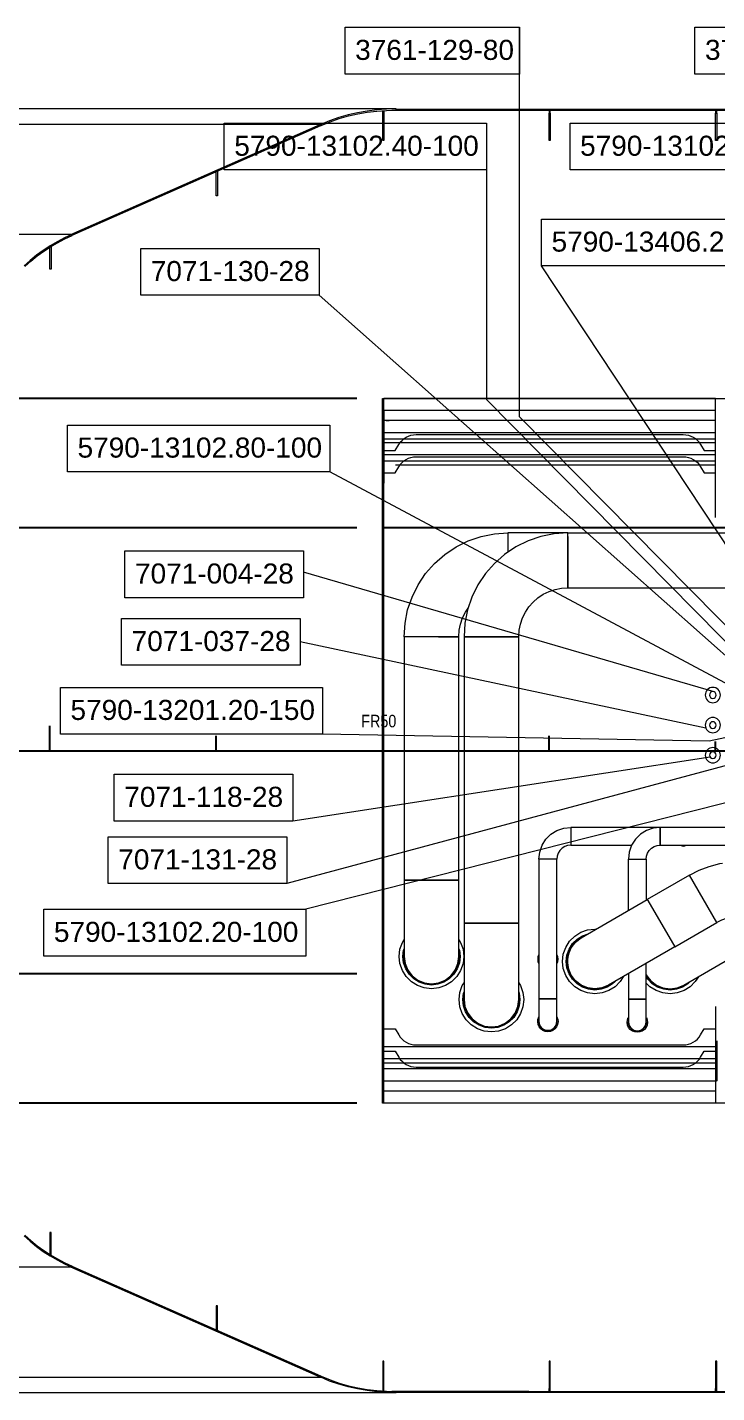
# Model space of a CAD drawing. Header units: millimetres. Extents: x 0 to 50500, y 0 to 29700.
# Drawn here: x 8632 to 12071, y 13149 to 19957 of the extents above; entities that cross this region are included whole.
import ezdxf

# ---------------------------------------------------------------- set-up
doc = ezdxf.new("R2010")
doc.units = ezdxf.units.MM
doc.header["$LTSCALE"] = 50
doc.linetypes.add('AVEVADASHEDDOTTEDWIDE', pattern=[34, 24, -5, 0, -5])
doc.linetypes.add('AVEVASOLID', pattern=[7.5, 7.5])
for name, color, linetype in [('100-DM1', 1, 'Continuous'), ('DEF', 7, 'Continuous'), ('MEASURE', 7, 'Continuous'), ('PIPE', 7, 'Continuous'), ('PLATE1', 7, 'Continuous')]:
    doc.layers.add(name, color=color, linetype=linetype)
doc.styles.add('AvevaTextStyle2', font='Arial Narrow')

# ---------------------------------------------------------------- blocks, each defined once
blk = doc.blocks.new('A$C1B332B96')
at = {"color": 12, "linetype": 'AVEVASOLID', "lineweight": 0}
for p, q in [((-6697.8099, 1665.5323), (-6697.8099, 3607.77895)), ((-6862.66748, 2896.45884), (-6862.66748, 1751.35039)), ((-5380.00488, 592.74979), (-6587.5, 2418.47231)), ((-5593.19282, 406.45663), (-7696.62736, 2271.56018)), ((-5237.85951, 106.26387), (-6862.66748, 1751.35039)), ((-4882.52054, -172.41293), (-6697.8099, 1665.5323)), ((-5573.16143, 286.02567), (-7644.35871, 1391.31326)), ((-5726.85293, 293.80924), (-7775.29474, 890.67755)), ((-5768.45449, 113.68076), (-7791.97716, 543.30185)), ((-5751.78697, 48.97574), (-7679.5891, 83.23406)), ((-5517.96757, 97.25031), (-5751.78697, 48.97574)), ((-5610.2815, -58.39876), (-7858.78274, -661.90341)), ((-5746.55305, -32.18287), (-7828.67288, -350.06272)), ((-5382.55006, -185.70784), (-7762.44464, -790.20066))]:
    blk.add_line(p, q, dxfattribs=at)
at = {"color": 8, "linetype": 'AVEVASOLID', "lineweight": 0}
for p, q in [((-7380.00488, -1757.38449), (-7380.00488, 1757.38411)), ((-7373.99902, -1757.38449), (-7373.99902, 1757.38411))]:
    blk.add_line(p, q, dxfattribs=at)
at = {"color": 12, "linetype": 'AVEVASOLID', "lineweight": 0}
blk.add_lwpolyline([(-802.22621, -1757.38449), (-7380.22461, -1757.38449), (-7380.22461, 1757.38411), (-802.22621, 1757.38411)], close=True, dxfattribs=at)
at = {"layer": 'MEASURE', "color": 12, "linetype": 'AVEVASOLID'}
for p, q in [((-7508.48084, 1757.38411), (-12087.71904, 1757.38411)), ((-7508.48084, 1111.69014), (-11829.12598, 1111.69014)), ((-3926.0498, 1111.69014), (-7373.99902, 1111.69014)), ((-9039.99023, 0), (-9039.99023, 125)), ((-8209.98535, 0), (-8209.98535, 75)), ((-7379.98047, 0), (-7379.98047, 75)), ((-6550, 0), (-6550, 75)), ((-10013.50098, 0), (248.85254, 0)), ((-7508.48084, -1111.69014), (-11829.12598, -1111.69014)), ((-7508.48084, -1757.38449), (-12087.71904, -1757.38449))]:
    blk.add_line(p, q, dxfattribs=at)
at = {"layer": 'PIPE', "color": 30, "linetype": 'AVEVASOLID', "lineweight": 0}
blk.add_line((-6456.68945, 813.44948), (-6457.44629, 813.44948), dxfattribs=at)
at = {"layer": 'PIPE', "color": 12, "linetype": 'AVEVASOLID', "lineweight": 0}
for points in [[(-7567.24349, 3607.77895), (-6697.8099, 3607.77895), (-6697.8099, 3374.44613), (-7567.24349, 3374.44613), (-7567.24349, 3607.77895)], [(-5822.47985, 3607.77895), (-4882.48961, 3607.77895), (-4882.48961, 3374.44575), (-5822.47985, 3374.44575), (-5822.47985, 3607.77895)], [(-8170.13818, 3129.79204), (-6862.66748, 3129.79204), (-6862.66748, 2896.45884), (-8170.13818, 2896.45884), (-8170.13818, 3129.79204)], [(-6445.31659, 3129.79204), (-5137.84589, 3129.79204), (-5137.84589, 2896.45922), (-6445.31659, 2896.45922), (-6445.31659, 3129.79204)], [(-6587.5, 2651.80513), (-5280.00488, 2651.80513), (-5280.00488, 2418.47231), (-6587.5, 2418.47231), (-6587.5, 2651.80513)], [(-8586.642, 2504.893), (-7696.62736, 2504.893), (-7696.62736, 2271.56018), (-8586.642, 2271.56018), (-8586.642, 2504.893)], [(-8951.85382, 1624.64609), (-7644.35871, 1624.64609), (-7644.35871, 1391.31326), (-8951.85382, 1391.31326), (-8951.85382, 1624.64609)], [(-8665.29718, 996.63873), (-7775.29474, 996.63873), (-7775.29474, 763.30591), (-8665.29718, 763.30591), (-8665.29718, 996.63873)], [(-8681.9796, 659.96827), (-7791.97716, 659.96827), (-7791.97716, 426.63544), (-8681.9796, 426.63544), (-8681.9796, 659.96827)], [(-8987.08421, 316.56688), (-7679.5891, 316.56688), (-7679.5891, 83.23406), (-8987.08421, 83.23406), (-8987.08421, 316.56688)], [(-8718.67532, -116.7299), (-7828.67288, -116.7299), (-7828.67288, -350.06272), (-8718.67532, -350.06272), (-8718.67532, -116.7299)], [(-8748.79739, -428.57058), (-7858.78274, -428.57058), (-7858.78274, -661.90341), (-8748.79739, -661.90341), (-8748.79739, -428.57058)], [(-9069.93976, -790.20066), (-7762.44464, -790.20066), (-7762.44464, -1023.53348), (-9069.93976, -1023.53348), (-9069.93976, -790.20066)]]:
    blk.add_lwpolyline(points, dxfattribs=at)
at = {"layer": 'PIPE', "color": 30, "linetype": 'AVEVASOLID', "lineweight": 0}
for points in [[(-7101.17188, 568.99986), (-7272.99805, 568.99986), (-7268.5791, 636.54747), (-7255.37109, 702.93846), (-7233.61816, 767.03835), (-7203.66211, 827.75002), (-7166.06445, 884.03358), (-7121.43555, 934.92775), (-7070.53223, 979.56047), (-7014.25781, 1017.16805), (-6953.54004, 1047.10732), (-6889.45312, 1068.86635), (-6823.04688, 1082.07283), (-6755.49316, 1086.50017), (-6755.49316, 990.40108)], [(-6802.34375, 568.99986), (-6701.19629, 568.99986), (-6699.09668, 600.91362), (-6692.87109, 632.28111), (-6682.59277, 662.56599), (-6668.43262, 691.24947), (-6650.65918, 717.84172), (-6629.58984, 741.88728), (-6605.54199, 762.97493), (-6578.95508, 780.74303), (-6550.26855, 794.88869), (-6519.9707, 805.16853), (-6488.59863, 811.40785), (-6456.68945, 813.49983), (-6456.68945, 1086.50017), (-6524.24316, 1082.07283), (-6590.625, 1068.86635), (-6654.73633, 1047.10732), (-6715.4541, 1017.16805), (-6771.72852, 979.56047), (-6822.63184, 934.92775), (-6867.26074, 884.03358), (-6904.8584, 827.75002), (-6934.79004, 767.03835), (-6956.56738, 702.93846), (-6969.77539, 636.54747), (-6974.19434, 568.99986), (-6802.36816, 568.99986)], [(-6456.68945, 1086.54976), (-6755.49316, 1086.54976), (-6755.49316, 990.40108)], [(-6456.68945, 1068.25523), (-6456.68945, 1086.54976), (-5135.49805, 1086.54976), (-5135.49805, 1084.92088)], [(-6456.68945, 1068.21251), (-6456.68945, 813.44948), (-5135.49805, 813.44948), (-5135.49805, 814.01939)], [(-7101.17188, 568.99986), (-7000, 568.99986), (-6997.90039, 600.91362), (-6991.6748, 632.28111), (-6981.39648, 662.56599), (-6967.23633, 691.24947), (-6953.58887, 711.68556)], [(-7268.35938, -644.21005), (-7018.28613, -644.21005), (-7004.66309, -644.21005), (-6999.95117, -644.21005), (-6999.95117, 568.99986), (-7273.04688, 568.99986), (-7273.04688, -644.21005), (-7268.4082, -644.21005)], [(-6969.53125, -859.21021), (-6701.14746, -859.21021), (-6701.14746, 568.99986), (-6974.24316, 568.99986), (-6974.24316, -859.21021), (-6969.58008, -859.21021)], [(-6538.98926, -539.8922), (-6600.43945, -539.8922), (-6596.45996, -504.63371), (-6584.74121, -471.14334), (-6565.86914, -441.10031), (-6540.7959, -416.01105), (-6510.74219, -397.13364), (-6477.24609, -385.41489), (-6441.99219, -381.44226), (-6441.99219, -470.34225), (-6457.4707, -472.08595), (-6472.16797, -477.22969), (-6485.35156, -485.51559), (-6496.3623, -496.52824), (-6504.66309, -509.71565), (-6509.79004, -524.41559), (-6511.54785, -539.8922), (-6538.98926, -539.8922)], [(-5620.84961, -381.44226), (-6441.99219, -381.44226), (-6441.99219, -470.34225), (-6138.11035, -470.34225)], [(-6011.32812, -472.08595), (-5995.84961, -470.34225), (-5995.84961, -381.44226), (-6031.10352, -385.41489), (-6064.59961, -397.13364), (-6094.62891, -416.01105), (-6119.72656, -441.10031), (-6138.59863, -471.14334), (-6150.31738, -504.63371), (-6154.29688, -539.8922), (-6065.40527, -539.8922), (-6063.64746, -524.41559), (-6058.52051, -509.71565), (-6050.21973, -496.52824), (-6039.20898, -485.51559), (-6026.02539, -477.22969), (-6011.32812, -472.08595)], [(-5620.84961, -381.44226), (-5995.84961, -381.44226), (-5995.84961, -470.34225), (-5668.60352, -470.34225)], [(-6511.54785, -1236.21025), (-6511.54785, -539.8922), (-6600.43945, -539.8922), (-6600.43945, -1236.20987), (-6514.91699, -1236.21025), (-6511.54785, -1236.21025)], [(-6154.29688, -795.91713), (-6154.29688, -539.8922), (-6141.28418, -539.8922), (-6065.40527, -539.8922), (-6065.40527, -744.59076)], [(-5591.25977, -785.63766), (-5591.25977, -823.90022), (-5616.79688, -825.23956), (-5642.08984, -829.24309), (-5666.79688, -835.86693), (-5690.69824, -845.03822), (-5713.50098, -856.65703), (-5850, -620.23201), (-5801.7334, -595.64056), (-5751.17188, -576.22833), (-5698.85254, -562.20894), (-5684.35059, -559.91402)], [(-7272.99805, -1021.95053), (-7272.99805, -1025.21019), (-7268.35938, -1060.53886), (-7254.71191, -1093.46008), (-7233.03223, -1121.73004), (-7204.76074, -1143.4227), (-7171.82617, -1157.0591), (-7136.49902, -1161.70998), (-7101.17188, -1157.0591), (-7068.26172, -1143.4227), (-7039.99023, -1121.73004), (-7018.28613, -1093.46008), (-7004.66309, -1060.53886), (-7000, -1025.21019), (-7000, -644.21005), (-7272.99805, -644.21005), (-7272.99805, -1021.95053)], [(-6057.71484, -745.52574), (-5923.51074, -977.96593), (-5713.47656, -856.70013), (-5850.02441, -620.1889), (-6060.05859, -741.45432), (-6057.73926, -745.48378)], [(-6057.71484, -745.52574), (-5923.53516, -977.92244), (-6253.49121, -1168.4227), (-6286.42578, -1182.0591), (-6321.75293, -1186.70998), (-6357.08008, -1182.0591), (-6389.99023, -1168.4227), (-6418.26172, -1146.73004), (-6439.96582, -1118.46008), (-6453.58887, -1085.53886), (-6458.25195, -1050.21019), (-6453.58887, -1014.88113), (-6439.96582, -981.95992), (-6418.26172, -953.68996), (-6389.99023, -931.99768), (-6060.03418, -741.4978), (-6057.73926, -745.48378)], [(-6974.19434, -1236.95068), (-6974.19434, -1240.20996), (-6969.53125, -1275.53902), (-6955.9082, -1308.46024), (-6934.2041, -1336.73019), (-6905.93262, -1358.42247), (-6873.02246, -1372.05887), (-6837.69531, -1376.71013), (-6802.36816, -1372.05887), (-6769.43359, -1358.42247), (-6741.16211, -1336.73019), (-6719.48242, -1308.46024), (-6705.83496, -1275.53902), (-6701.19629, -1240.20996), (-6701.19629, -859.21021), (-6974.19434, -859.21021), (-6974.19434, -1236.95068)], [(-6065.40527, -1117.39998), (-6064.96582, -1118.46008), (-6043.26172, -1146.73004), (-6014.99023, -1168.4227), (-5982.08008, -1182.0591), (-5946.75293, -1186.70998), (-5911.42578, -1182.0591), (-5878.49121, -1168.4227), (-5548.53516, -977.92244), (-5635.03418, -828.12462)], [(-7000, -941.27121), (-6991.21094, -955.24635), (-6979.29688, -989.32877), (-6975.24414, -1025.21019), (-6979.29688, -1061.09161), (-6991.21094, -1095.17403), (-7010.4248, -1125.74768), (-7035.96191, -1151.28059), (-7066.52832, -1170.49141), (-7100.61035, -1182.4173), (-7136.49902, -1186.46011), (-7172.3877, -1182.4173), (-7206.46973, -1170.49141), (-7237.03613, -1151.28059), (-7262.57324, -1125.74768), (-7281.78711, -1095.17403), (-7293.70117, -1061.09161), (-7297.75391, -1025.21019), (-7293.70117, -989.32877), (-7281.78711, -955.24635), (-7272.99805, -941.27121)], [(-6180.17578, -1126.09749), (-6195.67871, -1150.74768), (-6221.21582, -1176.28059), (-6251.78223, -1195.49141), (-6285.86426, -1207.4173), (-6321.75293, -1211.46011), (-6357.61719, -1207.4173), (-6391.69922, -1195.49141), (-6422.29004, -1176.28059), (-6447.80273, -1150.74768), (-6467.0166, -1120.17365), (-6478.95508, -1086.09161), (-6482.9834, -1050.21019), (-6478.95508, -1014.32877), (-6467.0166, -980.24635), (-6447.80273, -949.67232), (-6422.29004, -924.13979), (-6391.69922, -904.92897), (-6357.61719, -893.00308), (-6321.75293, -888.96027), (-6316.47949, -889.55345)], [(-6220.84961, -1149.57695), (-6232.88574, -1161.62109), (-6259.91211, -1178.59802), (-6290.03906, -1189.13727), (-6321.75293, -1192.71011), (-6353.44238, -1189.13727), (-6383.56934, -1178.59802), (-6410.5957, -1161.62109), (-6433.1543, -1139.05754), (-6450.12207, -1112.03842), (-6460.66895, -1081.91948), (-6464.2334, -1050.21019), (-6460.66895, -1018.5009), (-6450.12207, -988.38158), (-6433.1543, -961.36284), (-6410.5957, -938.79929), (-6383.56934, -921.82198), (-6355.12695, -911.87057)], [(-6366.69922, -918.5482), (-6382.49512, -924.07303), (-6409.0332, -940.75241), (-6431.20117, -962.92076), (-6447.87598, -989.46571), (-6458.22754, -1019.0567), (-6461.74316, -1050.21019), (-6458.22754, -1081.3633), (-6447.87598, -1110.95428), (-6431.20117, -1137.49962), (-6409.0332, -1159.66759), (-6382.49512, -1176.34697), (-6352.90527, -1186.7012), (-6321.75293, -1190.21149), (-6290.60059, -1186.7012), (-6261.01074, -1176.34697), (-6234.44824, -1159.66759), (-6229.15039, -1154.37355)], [(-7000, -986.56425), (-6997.58301, -993.5009), (-6993.99414, -1025.21019), (-6997.58301, -1056.91948), (-7008.10547, -1087.03842), (-7025.09766, -1114.05754), (-7047.65625, -1136.62109), (-7074.68262, -1153.59802), (-7104.78516, -1164.13727), (-7136.49902, -1167.71011), (-7168.21289, -1164.13727), (-7198.33984, -1153.59802), (-7225.3418, -1136.62109), (-7247.9248, -1114.05754), (-7264.89258, -1087.03842), (-7275.43945, -1056.91948), (-7279.00391, -1025.21019), (-7275.43945, -993.5009), (-7272.99805, -986.56425)], [(-7272.99805, -994.13414), (-7276.51367, -1025.21019), (-7272.99805, -1056.3633), (-7262.64648, -1085.95428), (-7245.97168, -1112.49962), (-7223.80371, -1134.66759), (-7197.24121, -1151.34697), (-7167.65137, -1161.70158), (-7136.49902, -1165.21149), (-7105.34668, -1161.70158), (-7075.75684, -1151.34697), (-7049.21875, -1134.66759), (-7027.05078, -1112.49962), (-7010.37598, -1085.95428), (-7000, -1056.3633), (-6996.50879, -1025.21019), (-7000, -994.13414)], [(-6154.29688, -1111.15036), (-6154.29688, -1238.75008), (-6141.28418, -1238.75008), (-6065.40527, -1238.75008), (-6065.40527, -1059.82399)], [(-6701.19629, -1156.27098), (-6692.40723, -1170.24651), (-6680.49316, -1204.32854), (-6676.44043, -1240.20996), (-6680.49316, -1276.09177), (-6692.40723, -1310.1738), (-6711.62109, -1340.74783), (-6737.1582, -1366.28036), (-6767.72461, -1385.49118), (-6801.80664, -1397.41707), (-6837.69531, -1401.46027), (-6873.58398, -1397.41707), (-6907.66602, -1385.49118), (-6938.23242, -1366.28036), (-6963.76953, -1340.74783), (-6982.9834, -1310.1738), (-6994.89746, -1276.09177), (-6998.9502, -1240.20996), (-6994.89746, -1204.32854), (-6982.9834, -1170.24651), (-6974.19434, -1156.27098)], [(-6065.40527, -1122.8672), (-6056.20117, -1137.49962), (-6034.0332, -1159.66759), (-6007.49512, -1176.34697), (-5977.90527, -1186.7012), (-5946.75293, -1190.21149), (-5915.60059, -1186.7012), (-5886.01074, -1176.34697), (-5859.44824, -1159.66759), (-5854.15039, -1154.37355)], [(-5805.17578, -1126.09749), (-5820.67871, -1150.74768), (-5846.21582, -1176.28059), (-5876.78223, -1195.49141), (-5910.86426, -1207.4173), (-5946.75293, -1211.46011), (-5982.61719, -1207.4173), (-6016.69922, -1195.49141), (-6047.29004, -1176.28059), (-6065.40527, -1158.1665)], [(-5845.84961, -1149.57733), (-5857.88574, -1161.62109), (-5884.91211, -1178.59802), (-5915.03906, -1189.13727), (-5946.75293, -1192.71011), (-5978.44238, -1189.13727), (-6008.56934, -1178.59802), (-6035.5957, -1161.62109), (-6058.1543, -1139.05754), (-6065.40527, -1127.5341)], [(-6701.19629, -1201.56441), (-6698.75488, -1208.50105), (-6695.19043, -1240.20996), (-6698.75488, -1271.91925), (-6709.30176, -1302.03857), (-6726.29395, -1329.05731), (-6748.85254, -1351.62125), (-6775.85449, -1368.59818), (-6805.98145, -1379.13742), (-6837.69531, -1382.71027), (-6869.40918, -1379.13742), (-6899.51172, -1368.59818), (-6926.53809, -1351.62125), (-6949.09668, -1329.05731), (-6966.08887, -1302.03857), (-6976.61133, -1271.91925), (-6980.2002, -1240.20996), (-6976.61133, -1208.50105), (-6974.19434, -1201.56441)], [(-6974.19434, -1209.13391), (-6977.68555, -1240.20996), (-6974.19434, -1271.36345), (-6963.81836, -1300.95444), (-6947.14355, -1327.49977), (-6924.97559, -1349.66774), (-6898.4375, -1366.34712), (-6868.84766, -1376.70135), (-6837.69531, -1380.21164), (-6806.54297, -1376.70135), (-6776.95312, -1366.34712), (-6750.41504, -1349.66774), (-6728.24707, -1327.49977), (-6711.54785, -1300.95444), (-6701.19629, -1271.36345), (-6697.68066, -1240.20996), (-6701.19629, -1209.13391)], [(-6511.54785, -1261.57761), (-6511.54785, -1236.21025), (-6600.43945, -1236.21025), (-6600.43945, -1350.21019), (-6597.07031, -1367.22031), (-6587.42676, -1381.64101), (-6572.99805, -1391.27655), (-6556.00586, -1394.66019), (-6538.98926, -1391.27655), (-6524.56055, -1381.64101), (-6514.91699, -1367.22031), (-6511.54785, -1350.21019), (-6511.54785, -1261.57761)], [(-6154.29688, -1238.75008), (-6154.29688, -1352.75002), (-6150.90332, -1369.76051), (-6141.28418, -1384.18121), (-6126.85547, -1393.81676), (-6109.83887, -1397.20001), (-6092.84668, -1393.81676), (-6078.41797, -1384.18121), (-6068.77441, -1369.76051), (-6065.40527, -1352.75002), (-6065.40527, -1238.75008), (-6154.29688, -1238.75008)]]:
    blk.add_lwpolyline(points, dxfattribs=at)
for points in [[(-5768.45449, 292.8033, 0.4142450094), (-5747.87344, 243.08826, 0.414268285), (-5698.16641, 263.68076, 0.4142450094), (-5718.74746, 313.3958, 0.414268285), (-5768.45449, 292.8033, 0.414268285)], [(-5698.16641, 292.8033, 0.414268285), (-5747.87344, 313.3958, 0.4142450094), (-5768.45449, 263.68076, 0.414268285), (-5718.74746, 243.08826, 0.4142450094), (-5698.16641, 292.8033, 0.4142450094)], [(-5748.87442, 284.6902, 0.4143013656), (-5739.76797, 262.67482, 0.4141196609), (-5717.74649, 271.79386, 0.4143013656), (-5726.85293, 293.80924, 0.4141196609), (-5748.87442, 284.6902, 0.4141196609)], [(-5768.45449, 142.8033, 0.4142450094), (-5747.87344, 93.08826, 0.414268285), (-5698.16641, 113.68076, 0.4142450094), (-5718.74746, 163.3958, 0.414268285), (-5768.45449, 142.8033, 0.414268285)], [(-5698.16641, 142.8033, 0.414268285), (-5747.87344, 163.3958, 0.4142450094), (-5768.45449, 113.68076, 0.414268285), (-5718.74746, 93.08826, 0.4142450094), (-5698.16641, 142.8033, 0.4142450094)], [(-5748.87442, 134.6902, 0.4143013656), (-5739.76797, 112.67482, 0.4141196609), (-5717.74649, 121.79386, 0.4143013656), (-5726.85293, 143.80924, 0.4141196609), (-5748.87442, 134.6902, 0.4141196609)], [(-5768.45449, -7.1967, 0.4142450094), (-5747.87344, -56.91174, 0.414268285), (-5698.16641, -36.31924, 0.4142450094), (-5718.74746, 13.3958, 0.414268285), (-5768.45449, -7.1967, 0.414268285)], [(-5698.16641, -7.1967, 0.414268285), (-5747.87344, 13.3958, 0.4142450094), (-5768.45449, -36.31924, 0.414268285), (-5718.74746, -56.91174, 0.4142450094), (-5698.16641, -7.1967, 0.4142450094)], [(-5748.87442, -15.3098, 0.4143013656), (-5739.76797, -37.32518, 0.4141196609), (-5717.74649, -28.20614, 0.4143013656), (-5726.85293, -6.19076, 0.4141196609), (-5748.87442, -15.3098, 0.4141196609)], [(-6390.01465, -931.95419, 0.4142158031), (-6439.99023, -1118.48526, 0.4142288566), (-6253.4668, -1168.46581, 0.4142288566)], [(-7273.04688, -1025.21019, 0.4142171741), (-7136.49902, -1161.75995, 0.4142171741), (-6999.95117, -1025.21019, 0.4142171741)], [(-6974.24316, -1240.20996, 0.4142168462), (-6837.69531, -1376.76048, 0.4142168462), (-6701.14746, -1240.20996, 0.4142168462)], [(-6510.9375, -1326.7395, -0.5629453659), (-6556.00586, -1401.01013, -0.5630274415), (-6601.0498, -1326.7395, -0.5630274415)], [(-6600.95215, -1347.10884, 0.4345669448), (-6556.00586, -1395.27016, 0.4344570637), (-6511.03516, -1347.10884, 0.4344570637)], [(-6511.54785, -1350.21019, -0.4141762555), (-6556.00586, -1394.66019, -0.4142900109), (-6600.43945, -1350.21019, -0.4142900109)], [(-6064.79492, -1329.27971, -0.5630274415), (-6109.83887, -1403.55034, -0.5629453659), (-6154.90723, -1329.27971, -0.5629453659)], [(-6154.80957, -1349.64905, 0.4344570637), (-6109.83887, -1397.81036, 0.4345669448), (-6064.89258, -1349.64905, 0.4345669448)], [(-6065.40527, -1352.75002, -0.4142900109), (-6109.83887, -1397.20001, -0.4141762555), (-6154.29688, -1352.75002, -0.4141762555)]]:
    blk.add_lwpolyline(points, format="xyb", dxfattribs=at)
for centre, radius, start, end in [((-5879.10156, -453.50342), 21.18673, 234.292022704, 305.707977296), ((-5879.10156, -453.41072), 17.71958, 260.122863769, 279.877136231), ((-6556.00586, -1038.73138), 50.79994, 152.482345581, 207.517654419), ((-6555.98145, -1038.731), 50.80016, 332.48272705, 27.517284394), ((-6556.00586, -1038.73177), 45.05656, 176.052825927, 183.947174073), ((-6555.98145, -1038.73138), 45.06358, 356.054168701, 3.945822001), ((-5946.72852, -1050.21553), 136.54467, 209.567977906, 300.000610353)]:
    blk.add_arc(centre, radius, start, end, dxfattribs=at)
at = {"layer": 'PLATE1', "color": 92, "linetype": 'AVEVADASHEDDOTTEDWIDE', "lineweight": 25}
for p, q in [((-7380.00488, 1757.38411), (-7380.00488, 1355.28984)), ((-7380.00488, -1355.29022), (-7380.00488, -1757.38449))]:
    blk.add_line(p, q, dxfattribs=at)
at = {"layer": 'PLATE1', "color": 8, "linetype": 'AVEVASOLID', "lineweight": 0}
for p, q in [((-5720.21484, 1757.38411), (-7373.7793, 1757.38411)), ((-5719.99512, 1697.30034), (-7373.99902, 1697.30034)), ((-5720.21484, 1646.37642), (-7373.7793, 1646.37642)), ((-5719.99512, 1586.29265), (-7373.99902, 1586.29265)), ((-7373.99902, 1556.50444), (-5719.99512, 1556.50444)), ((-5720.21484, 1535.36873), (-7373.7793, 1535.36873)), ((-5719.99512, 1475.28496), (-7373.99902, 1475.28496)), ((-7373.99902, 1445.49675), (-5719.99512, 1445.49675)), ((-5719.99512, 1274.96986), (-5719.99512, 1475.28496)), ((-5720.21484, 1424.36104), (-7315.99121, 1424.36104)), ((-5719.99512, 1163.95988), (-5719.99512, 1364.27727)), ((-5719.99512, -1274.97025), (-5719.99512, -1475.28496)), ((-5719.99512, -1475.28496), (-7373.99902, -1475.28496)), ((-7373.99902, -1556.50444), (-5719.99512, -1556.50444)), ((-5720.21484, -1535.36911), (-7373.7793, -1535.36911)), ((-5719.99512, -1586.29265), (-7373.99902, -1586.29265)), ((-5719.99512, -1697.30034), (-7373.99902, -1697.30034)), ((-5720.21484, -1646.3768), (-7373.7793, -1646.3768)), ((-5720.21484, -1757.38449), (-7373.7793, -1757.38449))]:
    blk.add_line(p, q, dxfattribs=at)
at = {"layer": 'PLATE1', "color": 92, "linetype": 'AVEVASOLID', "lineweight": 0}
for p, q in [((-7380.00488, 1496.95015), (-7380.00488, 1697.30034)), ((-7373.99902, 1697.30034), (-7373.99902, 1496.95015)), ((-7347.19238, 1645.22362), (-7362.81738, 1645.22362)), ((-7380.00488, 1385.93025), (-7380.00488, 1586.29265)), ((-7373.99902, 1586.29265), (-7373.99902, 1385.93025)), ((-7380.00488, -1385.93025), (-7380.00488, -1586.29265)), ((-7373.99902, -1586.29265), (-7373.99902, -1385.93025)), ((-7380.00488, -1496.95015), (-7380.00488, -1697.30034)), ((-7373.99902, -1697.30034), (-7373.99902, -1496.95015))]:
    blk.add_line(p, q, dxfattribs=at)
at = {"layer": 'PLATE1', "color": 8, "linetype": 'AVEVASOLID', "lineweight": 0}
for points in [[(-5719.99512, 1556.50444), (-5719.99512, 1756.50444), (-5720.21484, 1757.38411)], [(-5719.99512, 1445.49675), (-5719.99512, 1645.49675), (-5720.21484, 1646.37642)], [(-5719.99512, 1496.95396), (-5719.99512, 1496.98524), (-5719.99512, 1697.30034)], [(-5719.99512, 1385.96992), (-5719.99512, 1385.97603), (-5719.99512, 1586.29265)], [(-5719.99512, 1334.48906), (-5719.99512, 1534.48906), (-5720.21484, 1535.36873)], [(-5719.99512, 1223.47984), (-5719.99512, 1423.48137), (-5720.21484, 1424.36104)], [(-5719.99512, -1334.48906), (-5719.99512, -1534.48906), (-5720.21484, -1535.36911)], [(-5719.99512, -1385.96992), (-5719.99512, -1385.97641), (-5719.99512, -1586.29265)], [(-5719.99512, -1445.49675), (-5719.99512, -1645.49675), (-5720.21484, -1646.3768)], [(-5719.99512, -1496.95435), (-5719.99512, -1496.98563), (-5719.99512, -1697.30034)], [(-5713.98926, -1445.49675), (-5713.98926, -1645.49675), (-5714.20898, -1646.3768)], [(-5719.99512, -1556.50444), (-5719.99512, -1756.50444), (-5720.21484, -1757.38449)]]:
    blk.add_lwpolyline(points, dxfattribs=at)
at = {"layer": 'PLATE1', "color": 92, "linetype": 'AVEVASOLID', "lineweight": 0}
for points in [[(-7380.00488, 1445.4998), (-7380.00488, 1645.49675), (-7380.22461, 1646.37642)], [(-7373.7793, 1646.37642), (-7373.99902, 1645.49675), (-7373.99902, 1445.49675)], [(-7380.00488, 1334.48982), (-7380.00488, 1534.48906), (-7380.22461, 1535.36873)], [(-7373.7793, 1535.36873), (-7373.99902, 1534.48906), (-7373.99902, 1334.48906)], [(-7380.00488, -1334.4902), (-7380.00488, -1534.48906), (-7380.22461, -1535.36911)], [(-7373.7793, -1535.36911), (-7373.99902, -1534.48906), (-7373.99902, -1334.48906)], [(-7380.00488, -1445.50018), (-7380.00488, -1645.49675), (-7380.22461, -1646.3768)], [(-7373.7793, -1646.3768), (-7373.99902, -1645.49675), (-7373.99902, -1445.49675)], [(-7380.00488, -1556.50024), (-7380.00488, -1756.50444), (-7380.22461, -1757.38449)], [(-7373.7793, -1757.38449), (-7373.99902, -1756.50444), (-7373.99902, -1556.50444)]]:
    blk.add_lwpolyline(points, dxfattribs=at)
at = {"layer": 'PLATE1', "color": 8, "linetype": 'AVEVASOLID', "lineweight": 0}
for points in [[(-7373.99902, 1496.95015), (-7316.99219, 1496.95015), (-7299.46289, 1527.30293, -0.2679490149), (-7212.86621, 1577.29988), (-5881.10352, 1577.29988, -0.2679570317), (-5794.50684, 1527.30141), (-5777.00195, 1497.0005), (-5719.99512, 1496.95396)], [(-7373.99902, 1385.93025), (-7316.99219, 1385.93025), (-7299.4873, 1416.28532, -0.2679264843), (-7212.86621, 1466.2899), (-5881.10352, 1466.2899, -0.2678910792), (-5794.48242, 1416.29295), (-5776.95312, 1385.93254), (-5719.99512, 1385.96992)], [(-7373.99902, -1385.93025), (-7316.99219, -1385.93025), (-7299.4873, -1416.28532, 0.2679259777), (-7212.86621, -1466.29028), (-5881.10352, -1466.29028, 0.2678910792), (-5794.48242, -1416.29333), (-5776.95312, -1385.93254), (-5719.99512, -1385.96992)], [(-7373.99902, -1496.95015), (-7316.99219, -1496.95015), (-7299.46289, -1527.30331, 0.2679490149), (-7212.86621, -1577.30026), (-5881.10352, -1577.30026, 0.2679565251), (-5794.50684, -1527.30141), (-5777.00195, -1497.0005), (-5719.99512, -1496.95435)]]:
    blk.add_lwpolyline(points, format="xyb", dxfattribs=at)
at = {"layer": 'PIPE', "color": 12, "linetype": 'AVEVASOLID', "lineweight": 0, "char_height": 100, "attachment_point": 1, "line_spacing_factor": 0.9, "style": 'AvevaTextStyle2'}
for s, insert in [('{\\fArial|b0|i0;3761-129-80}', (-7517.24349, 3545.27895)), ('{\\fArial|b0|i0|c0|p34;3761-229-80}', (-5772.47985, 3545.27895)), ('{\\fArial|b0|i0;5790-13102.40-100}', (-8120.13818, 3067.29204)), ('{\\fArial|b0|i0;5790-13102.60-100}', (-6395.31659, 3067.29204)), ('{\\fArial|b0|i0|c0|p34;5790-13406.20-250}', (-6537.5, 2589.30513)), ('{\\fArial|b0|i0|c0|p34;7071-130-28}', (-8536.642, 2442.393)), ('{\\fArial|b0|i0;5790-13102.80-100}', (-8901.85382, 1562.14609)), ('{\\fArial|b0|i0|c0|p34;7071-004-28}', (-8615.29718, 934.13873)), ('{\\fArial|b0|i0|c0|p34;7071-037-28}', (-8631.9796, 597.46827)), ('{\\fArial|b0|i0;5790-13201.20-150}', (-8937.08421, 254.06688)), ('{\\fArial|b0|i0|c0|p34;7071-118-28}', (-8668.67532, -179.2299)), ('{\\fArial|b0|i0|c0|p34;7071-131-28}', (-8698.79739, -491.07058)), ('{\\fArial|b0|i0;5790-13102.20-100}', (-9019.93976, -852.70066))]:
    blk.add_mtext(s, dxfattribs=dict(at, insert=insert))

msp = doc.modelspace()

# ---------------------------------------------------------------- linework, layer by layer
at = {"layer": 'DEF', "color": 253, "linetype": 'AVEVASOLID', "lineweight": 0}
for p, q in [((10095.46, 19473.32), (6726.46, 19473.32)), ((10097.7, 19468.23), (10095.65, 19468.23)), ((6726.46, 13225.51), (10095.46, 13225.51)), ((10095.65, 13230.6), (10097.7, 13230.6))]:
    msp.add_line(p, q, dxfattribs=at)
for points in [[(10471.75, 19549.91), (10423.46, 19548.74), (10375.22, 19545.23), (10327.22, 19539.43), (10279.61, 19531.33), (10232.46, 19520.74), (10185.91, 19507.49), (10140.17, 19491.66), (10095.46, 19473.32), (10097.7, 19468.23), (10142.16, 19486.36), (10187.63, 19502.01), (10233.89, 19515.09), (10280.74, 19525.54), (10328.07, 19533.55), (10375.79, 19539.28), (10423.74, 19542.75), (10471.75, 19543.91), (10471.75, 19549.91), (7102.75, 19549.91)], [(10095.65, 19468.23), (10093.59, 19472.9), (6726.65, 19472.9)], [(8619.54, 18763.69), (8649.53, 18791.17), (8681.07, 18816.89), (8713.98, 18840.79), (8748.13, 18862.84), (8783.3, 18883.23), (8819.36, 18902.07), (8856.19, 18919.3), (8853.94, 18924.39), (5481.06, 18924.39)], [(8853.94, 18924.39), (8816.92, 18906.99), (8780.7, 18887.96), (8745.35, 18867.38), (8711.03, 18845.1), (8677.94, 18820.95), (8646.25, 18794.97), (8616.11, 18767.22)], [(8619.54, 13935.14), (8649.53, 13907.66), (8681.07, 13881.94), (8713.98, 13858.04), (8748.13, 13835.99), (8783.3, 13815.6), (8819.36, 13796.76), (8856.19, 13779.53), (8853.94, 13774.44), (5481.06, 13774.44)], [(8616.11, 13931.61), (8646.25, 13903.86), (8677.94, 13877.88), (8711.03, 13853.73), (8745.35, 13831.45), (8780.7, 13810.87), (8816.92, 13791.84), (8853.94, 13774.44)], [(6726.65, 13225.93), (10093.59, 13225.93), (10095.65, 13230.6)], [(10471.75, 13148.92), (10423.46, 13150.09), (10375.22, 13153.6), (10327.22, 13159.4), (10279.61, 13167.5), (10232.46, 13178.09), (10185.91, 13191.34), (10140.17, 13207.17), (10095.46, 13225.51), (10097.7, 13230.6), (10142.16, 13212.47), (10187.63, 13196.82), (10233.89, 13183.74), (10280.74, 13173.28), (10328.07, 13165.28), (10375.79, 13159.55), (10423.74, 13156.08), (10471.75, 13154.92), (10471.75, 13148.92), (7102.75, 13148.92)]]:
    msp.add_lwpolyline(points, dxfattribs=at)
at = {"layer": 'MEASURE', "color": 12, "linetype": 'AVEVASOLID'}
for p, q in [((10404.63, 16349.41), (10404.63, 16427.54)), ((934.63, 16349.41), (20984.63, 16349.41)), ((8744.63, 16349.41), (8744.63, 16396.29)), ((9574.63, 16349.41), (9574.63, 16396.29)), ((11234.63, 16349.41), (11234.63, 16396.29)), ((12064.63, 16349.41), (12064.63, 16396.29))]:
    msp.add_line(p, q, dxfattribs=at)
at = {"layer": 'PLATE1', "color": 253, "linetype": 'AVEVASOLID', "lineweight": 0}
for p, q in [((10471.73, 19543.41), (11134.07, 19543.41)), ((10471.75, 19549.41), (11134.07, 19549.41)), ((11134.07, 19549.41), (15164.11, 19549.41)), ((11134.07, 19543.41), (15164.11, 19543.41)), ((8849.15, 18924.39), (10093.59, 19472.9)), ((8855.41, 18921.07), (10096.79, 19468.23)), ((10093.59, 13225.93), (8849.15, 13774.44)), ((10096.79, 13230.6), (8855.41, 13777.76)), ((11134.07, 13155.42), (10471.73, 13155.42)), ((11134.07, 13149.41), (10471.75, 13149.41)), ((11240.63, 13155.42), (11240.63, 13170.42)), ((12070.63, 13155.42), (12070.63, 13170.42))]:
    msp.add_line(p, q, dxfattribs=at)
for points in [[(10410.63, 19541.8), (10410.63, 19393.41), (10404.63, 19393.41), (10404.63, 19541.37)], [(10451.11, 19543.41), (10471.73, 19543.41), (10471.73, 19543.91)], [(11240.63, 19528.41), (11240.63, 19393.41), (11234.63, 19393.41), (11234.63, 19528.41), (11240.63, 19528.41), (11240.63, 19543.41), (11234.63, 19543.41), (11234.63, 19528.41)], [(12070.63, 19528.41), (12070.63, 19393.41), (12064.63, 19393.41), (12064.63, 19528.41), (12070.63, 19528.41), (12070.63, 19543.41), (12064.63, 19543.41), (12064.63, 19528.41)], [(9580.63, 19240.72), (9580.63, 19117.5), (9574.63, 19117.5), (9574.63, 19238.08)], [(8750.63, 18864.29), (8750.63, 18751.18), (8744.63, 18751.18), (8744.63, 18860.58)], [(8750.63, 13834.54), (8750.63, 13947.64), (8744.63, 13947.64), (8744.63, 13838.25)], [(9580.63, 13458.11), (9580.63, 13581.33), (9574.63, 13581.33), (9574.63, 13460.75)], [(10410.63, 13157.03), (10410.63, 13305.42), (10404.63, 13305.42), (10404.63, 13157.46)], [(11234.63, 13155.42), (11234.63, 13170.42), (11240.63, 13170.42), (11240.63, 13305.42), (11234.63, 13305.42), (11234.63, 13170.42)], [(12064.63, 13155.42), (12064.63, 13170.42), (12070.63, 13170.42), (12070.63, 13305.42), (12064.63, 13305.42), (12064.63, 13170.42)], [(10471.73, 13154.92), (10471.73, 13155.42), (10451.11, 13155.42)], [(11134.07, 13155.42), (15163.75, 13155.42), (15163.75, 13149.41), (11134.07, 13149.41)]]:
    msp.add_lwpolyline(points, dxfattribs=at)

# ---------------------------------------------------------------- block references
at = {"layer": '100-DM1'}
msp.add_blockref('A$C1B332B96', (17784.63, 16349.41), dxfattribs=at)

# ---------------------------------------------------------------- texts
at = {"layer": 'MEASURE', "color": 12, "linetype": 'AVEVASOLID', "insert": (10297.63, 16529.1), "char_height": 62.5, "attachment_point": 1, "line_spacing_factor": 0.9, "style": 'AvevaTextStyle2'}
msp.add_mtext('{\\fArial Narrow|b0|i0;FR50}', dxfattribs=at)

doc.saveas('drawing.dxf')
